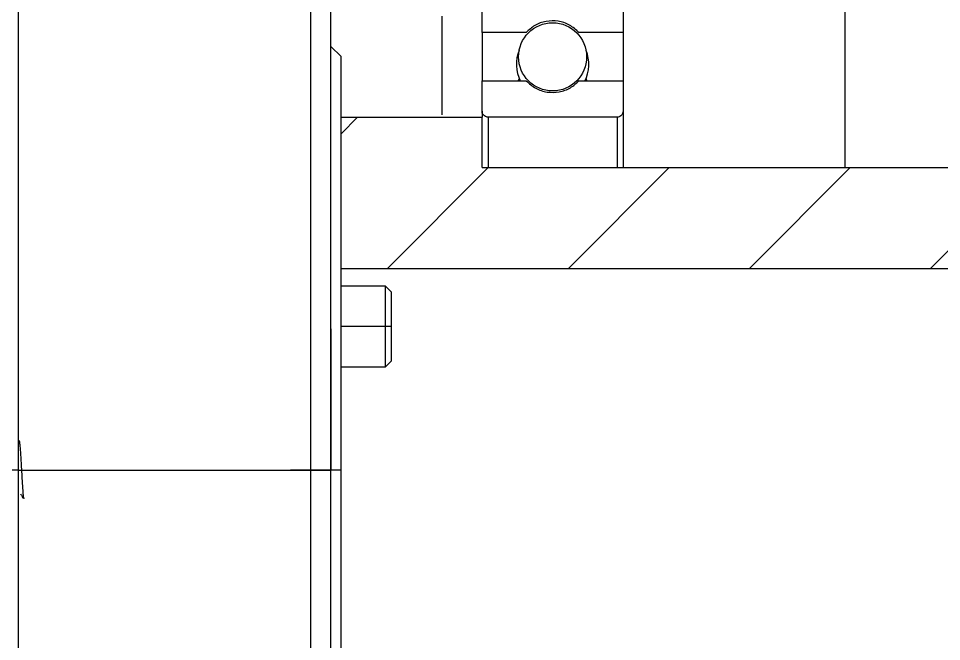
# Model space of a CAD drawing. Header units: millimetres. Extents: x 2 to 1187, y 2 to 839.
# Drawn here: x 771.8 to 794.7, y 720.11 to 735.56 of the extents above; entities that cross this region are included whole.
import ezdxf

# ---------------------------------------------------------------- set-up
doc = ezdxf.new("R2010")
doc.units = ezdxf.units.MM

# ---------------------------------------------------------------- blocks, each defined once
blk = doc.blocks.new('SW_HATCH_5')
at = {"color": 0, "linetype": 'Continuous', "lineweight": 18}
for p, q in [((-53.681, -22.25), (-54.092, -22.661)), ((-50.441, -23.5), (-52.941, -26)), ((-45.951, -23.5), (-48.451, -26)), ((-41.461, -23.5), (-43.961, -26)), ((-36.97, -23.5), (-39.47, -26))]:
    blk.add_line(p, q, dxfattribs=at)

msp = doc.modelspace()

# ---------------------------------------------------------------- linework, layer by layer
at = {"color": 7, "linetype": 'Continuous', "lineweight": 25}
for p, q in [((771.7981, 724.362), (771.7981, 747.862)), ((779.0481, 724.362), (779.0481, 739.362)), ((779.5482, 724.362), (779.5482, 738.8621)), ((792.2982, 736.112), (792.2982, 731.8621)), ((783.2982, 735.212), (783.2982, 735.9621)), ((786.7982, 735.9621), (786.7982, 735.212)), ((784.3942, 735.212), (783.2982, 735.212)), ((783.2982, 735.212), (783.2982, 734.0121)), ((786.7982, 735.212), (785.7021, 735.212)), ((786.7982, 735.212), (786.7982, 734.0121)), ((779.7982, 734.6121), (779.5482, 734.862)), ((779.7982, 724.362), (779.7982, 734.6121)), ((783.2982, 734.0121), (784.3942, 734.0121)), ((783.2982, 733.2621), (783.2982, 734.0121)), ((785.7021, 734.0121), (786.7982, 734.0121)), ((786.7982, 734.0121), (786.7982, 733.2621)), ((783.2982, 733.2621), (783.2982, 733.1581)), ((783.2982, 733.2621), (783.2982, 733.1121)), ((786.7982, 733.2621), (786.7982, 731.8621)), ((779.7982, 733.1121), (783.2982, 733.1121)), ((783.2982, 731.8621), (783.2982, 733.1121)), ((786.6482, 733.1121), (783.4481, 733.1121)), ((783.4481, 733.1121), (783.4481, 731.8621)), ((786.6482, 733.1121), (786.6482, 731.8621)), ((783.2982, 731.8621), (811.5357, 731.8621)), ((779.7982, 729.362), (811.6732, 729.362)), ((780.8982, 728.9245), (779.7982, 728.9245)), ((781.0481, 728.7746), (780.8982, 728.9245)), ((780.8982, 727.9245), (780.8982, 728.9245)), ((781.0481, 727.9245), (781.0481, 728.7746)), ((779.5482, 727.862), (779.5482, 724.362)), ((780.8982, 727.9245), (779.7982, 727.9245)), ((780.8982, 726.9245), (780.8982, 727.9245)), ((781.0481, 727.9245), (780.8982, 727.9245)), ((781.0481, 727.0746), (781.0481, 727.9245)), ((780.8982, 726.9245), (781.0481, 727.0746)), ((779.7982, 726.9245), (780.8982, 726.9245)), ((771.7981, 724.362), (771.2982, 724.362)), ((771.7981, 700.862), (771.7981, 724.362)), ((771.7981, 724.362), (779.0481, 724.362)), ((779.5482, 724.362), (778.5482, 724.362)), ((779.0481, 709.362), (779.0481, 724.362)), ((779.0481, 724.362), (779.5482, 724.362)), ((779.5482, 709.862), (779.5482, 724.362)), ((779.7982, 724.362), (779.5482, 724.362)), ((779.5482, 720.862), (779.5482, 724.362)), ((779.7982, 714.112), (779.7982, 724.362))]:
    msp.add_line(p, q, dxfattribs=at)
at = {"color": 7, "linetype": 'Continuous', "lineweight": 25, "flags": 128}
for points in [[(782.2982, 735.6121), (782.2981, 735.5233), (782.2981, 735.2586), (782.2981, 734.822), (782.2981, 734.2205), (782.2981, 733.4635), (782.2981, 733.1722)], [(784.2174, 734.0732), (784.2167, 734.0714), (784.195, 734.0136)], [(785.9, 734.0173), (785.8796, 734.0714), (785.8789, 734.0732)]]:
    msp.add_lwpolyline(points, dxfattribs=at)
at = {"color": 7, "linetype": 'Continuous', "lineweight": 25}
msp.add_circle((785.0482, 734.6074), 0.8451, dxfattribs=at)
at = {"color": 7, "linetype": 'Continuous', "lineweight": 18}
msp.add_arc((812.2981, 724.362), 54.5814, 135.29029, 248.5047, dxfattribs=at)
at = {"color": 7, "linetype": 'Continuous', "lineweight": 25}
for start, end in [(157.21378, 207.16875), (332.49671, 22.78559)]:
    msp.add_arc((785.0481, 734.4193), 0.9, start, end, dxfattribs=at)
for points, knots in [([(785.7021, 735.212), (785.6275, 735.2789), (785.4781, 735.4126), (785.1856, 735.5053), (784.8842, 735.5008), (784.6032, 735.4024), (784.4617, 735.2735), (784.3942, 735.212)], [0, 0, 0, 0, 0.2034959, 0.407094, 0.6106892, 0.8142878, 1, 1, 1, 1]), ([(784.3942, 734.0121), (784.4688, 733.9452), (784.6182, 733.8115), (784.9107, 733.7188), (785.2121, 733.7233), (785.4931, 733.8217), (785.6346, 733.9506), (785.7021, 734.0121)], [0, 0, 0, 0, 0.2034953, 0.4070928, 0.6106874, 0.814282, 1, 1, 1, 1]), ([(783.4481, 733.1121), (783.4338, 733.1133), (783.4027, 733.1159), (783.3588, 733.1382), (783.323, 733.1745), (783.3017, 733.218), (783.2992, 733.2485), (783.2982, 733.2621)], [0, 0, 0, 0, 0.1826443, 0.3973147, 0.6119455, 0.8266083, 1, 1, 1, 1]), ([(786.7982, 733.2621), (786.7981, 733.2588), (786.7977, 733.2387), (786.7887, 733.2021), (786.761, 733.1589), (786.7206, 733.1275), (786.6805, 733.1136), (786.6559, 733.1124), (786.6482, 733.1121)], [0, 0, 0, 0, 0.0418109, 0.2564154, 0.4710726, 0.685743, 0.9004026, 1, 1, 1, 1]), ([(771.8046, 725.086), (771.8061, 725.0891), (771.8138, 725.1046), (771.827, 725.0126), (771.8352, 724.9399), (771.8471, 724.7741), (771.8563, 724.6189), (771.8647, 724.4691), (771.8734, 724.3085), (771.8825, 724.143), (771.8917, 723.9834), (771.902, 723.8419), (771.9101, 723.7311), (771.9206, 723.6698), (771.9246, 723.6465)], [0, 0, 0, 0, 0.00597571, 0.03032311, 0.10423213, 0.23904193, 0.32930993, 0.4323803, 0.54449437, 0.66017672, 0.7723202, 0.8724663, 0.95137884, 1, 1, 1, 1]), ([(771.8462, 723.7764), (771.8601, 723.7524), (771.8811, 723.7162), (771.9021, 723.68), (771.9092, 723.6677)], [0, 0, 0, 0, 0.6611003, 1, 1, 1, 1])]:
    msp.add_open_spline(points, degree=3, knots=knots, dxfattribs=at)

# ---------------------------------------------------------------- block references
at = {"color": 7, "linetype": 'Continuous', "lineweight": 18}
msp.add_blockref('SW_HATCH_5', (833.8905, 755.3621), dxfattribs=at)

doc.saveas('drawing.dxf')
